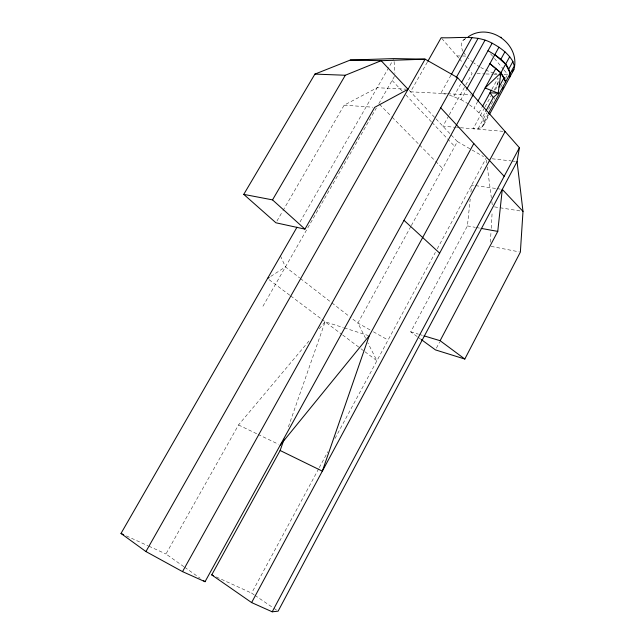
<?xml version="1.0" encoding="UTF-8"?>
<svg xmlns="http://www.w3.org/2000/svg" width="644" height="644" viewBox="0 0 644 644"><rect width="100%" height="100%" fill="white"/><g stroke="black" fill="none" stroke-linecap="round" stroke-linejoin="round"><path stroke-width="0.48" stroke-dasharray="3.22 2.42" d="M490.39 242.233L490.978 232.323M491.203 228.362L492.193 211.522M484.562 107.773L473.082 128.792L478.081 128.671L481.728 127.391L483.749 124.992L483.982 121.627L487.822 114.576M417.119 336.522L410.735 331.869L467.423 225.923L470.201 199.036M470.917 192.065L471.641 185.094L474.604 185.504M495.622 89.894L499.124 78.528M288.399 426.843L325.107 321.799L343.324 327.595M436.407 348.138L439.683 341.932M254.106 594.798L251.627 593.1L318.796 468.534M319.271 467.649L327.852 451.75M334.993 438.492L435.352 252.392M437.26 248.85L486.18 158.118M483.982 121.627L482.356 117.506L485.214 112.281M478.081 128.671L486.719 112.821M488.643 109.295L494.882 97.84M500.646 87.27L503.528 81.989M505.443 78.463L507.842 74.06L503.592 74.422M481.728 127.391L488.852 114.302M483.749 124.992L488.973 115.397M482.356 117.506L478.967 112.917L481.841 107.669M491.871 89.323L498.037 78.053M485.045 106.896L491.259 95.513M494.133 90.257L498.432 82.376M478.967 112.917L474.024 108.176L477.397 102.034M410.864 226.455L357.903 323.071L365.599 338.317M411.347 225.577L457.393 141.583L450.51 134.266M448.771 115.687L442.935 126.224L455.582 127.303M449.262 114.809L465.306 85.821M465.789 84.944L472.116 73.529L468.309 69.125M449.488 95.111L460.967 99.619L466.28 90.007M453.795 96.439L460.629 84.131M451.009 75.098L440.786 93.396L446.904 94.314M183.87 566.688L165.959 553.985L238.513 424.968L310.239 339.509M427.334 62.154L410.55 91.81L446.638 93.702M262.953 306.23L376.338 108.031M378.833 103.668L394.555 76.185M300.015 221.947L393.404 59.441M276.928 221.061L282.45 211.546M282.949 210.685L344.162 105.173L377.143 87.729L406.05 89.17M319.287 328.73L325.107 321.799M463.342 40.186L465.676 38.358M270.778 276.397L285.453 266.906L299.621 277.894M456.902 55.931L466.417 56.068A29.431 13.395 28.9 0 1 463.543 52.148M477.051 73.682L484.956 73.931M485.946 73.963L492.861 74.181M493.851 74.213L497.796 74.334M447.612 93.758L471.022 94.982M344.162 105.173L372.699 107.202M456.556 127.383L459.47 127.633M460.444 127.713L504.107 131.432M492.161 158.786L511.086 160.911M512.085 161.024L516.069 161.467M475.594 185.649L496.355 188.547M497.345 188.692L500.308 189.103M494.455 206.877L521.028 211.071M467.423 225.923L475.256 227.332M476.23 227.509L480.15 228.218M491.139 246.378L519.394 251.917M410.735 331.869L418.318 334.147M419.268 334.429L423.06 335.572M344.282 327.901L368.247 335.524M126.393 535.921L147.975 545.774M148.877 546.184L165.959 553.985M216.263 576.952L251.627 593.1M238.513 424.968L257.165 433.959M258.051 434.394L278.474 444.247M369.97 329.865L357.903 323.071L350.022 316.961M373.423 331.805L388.074 340.056M457.393 141.583L483.564 156.613M460.967 99.619L467.874 103.628M254.935 595.362L273.145 607.791M273.974 608.355L276.453 610.053M184.683 567.267L200.155 578.24M417.916 337.11L420.315 338.857M469.412 104.771L474.024 108.176M269.12 279.705L289.913 295.338M290.71 295.942L321.106 318.788M321.903 319.392L341.843 334.381M342.64 334.985L360.181 348.163M360.978 348.766L364.166 351.157M364.963 351.761L376.917 360.753L367.861 342.809M300.41 278.506L331.129 302.31M331.91 302.922L349.241 316.357M379.533 104.376L391.455 116.483M392.156 117.2L418.801 144.264M419.502 144.981L434.933 160.654M435.634 161.362L442.645 168.487M392.116 80.452L402.436 91.327M405.873 94.95L431.335 121.78M432.019 122.505L454.728 146.438M409.198 90.377L435.36 118.166M436.044 118.898L449.818 133.533M441.816 38.487L458.802 58.129M459.438 58.87L462.609 62.532M465.145 65.463L467.681 68.393M490.583 53.798L493.795 57.662M494.439 58.435L503.431 69.27M504.075 70.043L507.931 74.688M280.486 255.934L285.453 266.906M486.437 160.098L486.824 163.061M487.339 167.021L491.324 197.668M491.839 201.628L492.354 205.581M394.096 61.542L394.901 73.368M496.677 73.714A29.431 13.395 28.9 0 1 494.834 73.279M493.892 73.022A29.431 13.395 28.9 0 1 480.843 67.531M480.022 67.056A29.431 13.395 28.9 0 1 473.871 62.975M473.147 62.42A29.431 13.395 28.9 0 1 468.269 58.089M463.108 51.383A29.431 13.395 28.9 0 1 466.063 38.568"/><path stroke-width="0.97" d="M350.288 60.061L381.151 60.705L408.046 89.275L374.671 107.339L304.942 229.119L275.922 222.792L243.754 194.375L314.908 74.1L350.288 60.061L393.895 58.588L425.121 59.159L457.53 77.586L519.402 147.718L517.06 161.58L523 211.377L520.368 252.11L464.815 359.038L435.473 349.909L421.112 339.436M424.002 335.854L440.118 340.7L497.764 231.389L502.288 189.384L523 211.377M509.855 77.006C511.264 64.279 497.45 56.326 488.007 50.699M489.448 114.519L513.856 69.665C520.916 44.613 489.665 21.864 468.196 36.829M495.027 67.934L489.907 63.635L500.879 72.853L498.198 93.195L493.288 97.469L485.689 111.412M500.002 75.694L500.879 72.853L496.492 69.166M473.815 143.548L369.205 335.83L322.338 471.134L280.14 450.502L284.101 439.144M280.14 450.502L211.731 574.883L251.611 602.575L272.203 611.8L519.402 147.718M517.06 161.58L278.111 611.18L272.203 611.8M251.611 602.575L505.105 131.513M498.939 87.109L504.115 77.618L500.879 72.853L485.101 87.987L498.198 93.195L489.979 92.784L493.288 97.469M508.832 68.964L512.89 61.534C508.261 53.291 500.324 47.608 492.145 43.212C476.528 34.47 458.142 38.447 441.164 37.722L427.833 61.277M488.297 113.69L514.29 65.954L512.89 61.534M502.618 89.001L503.568 87.254M482.316 106.791L491.396 90.184M499.929 74.583L509.71 56.704M477.88 101.156L495.944 68.224M500.847 59.28L504.952 51.802M472.189 95.803L498.955 47.197M297.013 227.179L121 533.457L145.93 551.554L182.526 571.622L205.042 581.709L472.97 95.087M466.763 89.138L492.145 43.212M182.526 571.622L457.53 77.586M461.603 82.368L485.029 40.161M451.492 74.221L471.939 37.618M456.177 77.674L478.13 38.254M145.93 551.554L425.121 59.159L381.151 60.705L345.313 75.251L314.908 74.1M243.754 194.375L272.525 199.882L345.313 75.251M512.197 71.734L513.856 69.665M280.253 445.101L369.205 335.83M267.518 278.498L269.144 277.451M481.124 228.395L497.764 231.389M121 533.457L123.696 534.689M211.731 574.883L213.542 575.712M500.847 37.175L501.314 37.449M203.415 580.55L205.042 581.709M440.118 340.7L464.815 359.038M494.834 54.684L505.629 64.167L510.265 73.344M272.525 199.882L304.942 229.119M404.005 220.345L439.651 253.156M440.713 107.798L504.171 176.327M500.879 72.853L503.02 76.99M503.874 78.64L505.58 81.949L504.115 77.618"/></g></svg>
